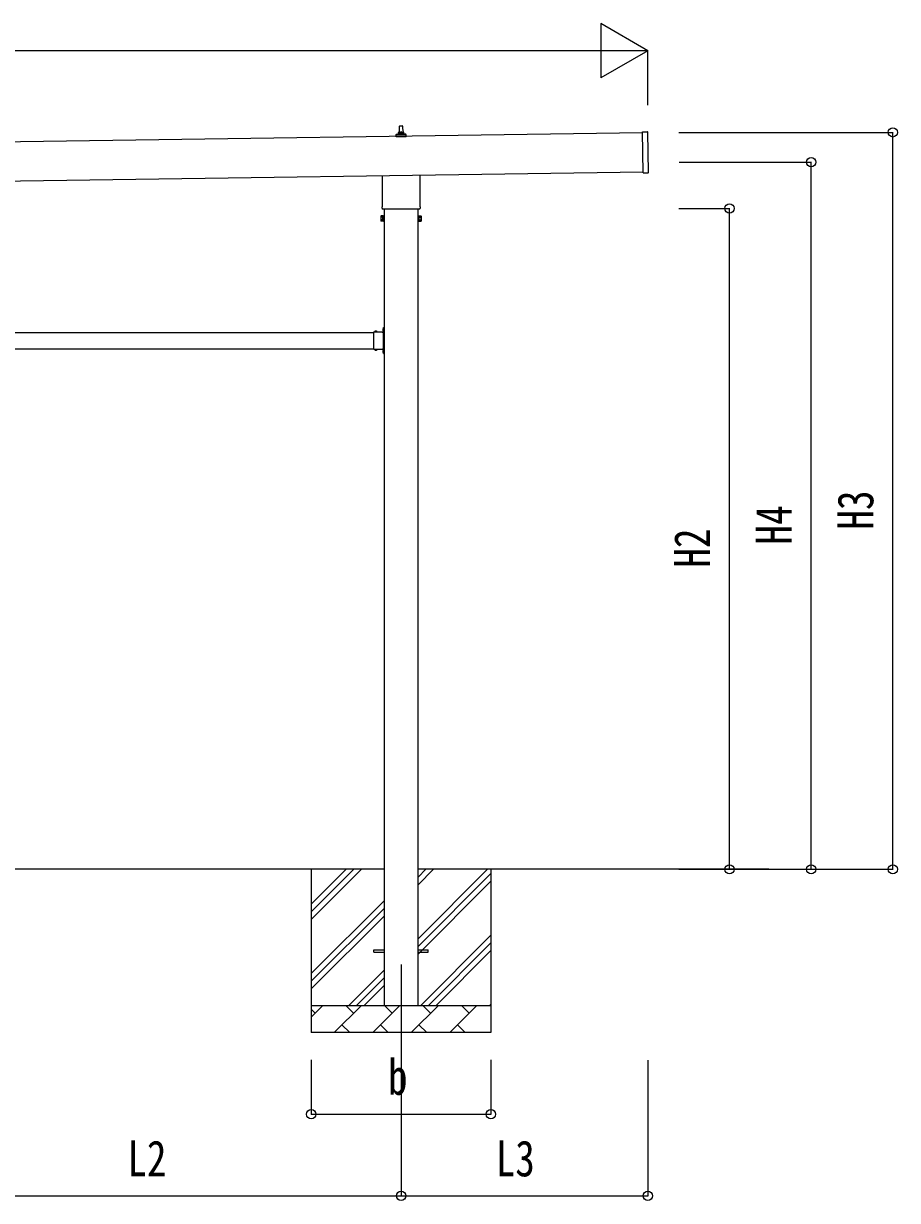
# Model space of a CAD drawing. Units: millimetres, scale not verified. Extents: x -16820 to 16820, y -11880 to 11880.
# Drawn here: x -543 to 2667, y -6077 to -1752 of the extents above; entities that cross this region are included whole.
import ezdxf
from ezdxf.enums import TextEntityAlignment as Align

# ---------------------------------------------------------------- set-up
doc = ezdxf.new("R2010")
doc.units = ezdxf.units.MM
doc.header["$LTSCALE"] = 50
for name, color, linetype in [('0-4_YKK_12', 2, 'Continuous'), ('0-5_YKK_13', 4, 'Continuous'), ('0-6_YKK_A1', 4, 'Continuous'), ('0-7_YKK_D', 6, 'Continuous')]:
    doc.layers.add(name, color=color, linetype=linetype)
doc.styles.add('ＭＳ ゴシック', font='')
doc.styles.get('ＭＳ ゴシック').set_extended_font_data('MS Gothic')

msp = doc.modelspace()

# ---------------------------------------------------------------- linework, layer by layer
at = {"layer": '0-4_YKK_12'}
msp.add_line((843.58, -5210), (843.58, -5710), dxfattribs=at)
at = {"layer": '0-5_YKK_13'}
for p, q in [((825.33, -2167.67), (825.33, -2159.95)), ((825.71, -2159.17), (861.45, -2159.17)), ((826.09, -2158.98), (832.81, -2157.35)), ((833.2, -2157.17), (853.96, -2157.17)), ((833.58, -2156.38), (833.58, -2152.17)), ((834.58, -2152.17), (852.58, -2152.17)), ((837.58, -2152.17), (838.31, -2128.64)), ((839.31, -2127.67), (847.85, -2127.67)), ((848.85, -2128.64), (849.58, -2152.17)), ((853.58, -2156.38), (853.58, -2152.17)), ((861.06, -2158.98), (854.34, -2157.35)), ((861.83, -2167.67), (861.83, -2159.95)), ((1730.41, -2150.38), (1749.41, -2150.11)), ((1732.56, -2300.36), (1730.41, -2150.38)), ((1752.54, -2299.08), (1750.42, -2151.09)), ((861.83, -2167.67), (825.33, -2167.67)), ((775.28, -2421.66), (775.28, -2311.01)), ((911.88, -2309.05), (911.88, -2421.66)), ((1732.56, -2300.36), (1751.55, -2300.09)), ((769.58, -2459.93), (770.34, -2458.61)), ((769.58, -2459.93), (769.58, -2476.93)), ((776.58, -2463.52), (770.34, -2463.52)), ((773.58, -2430.43), (773.58, -2424.93)), ((911.52, -2433.93), (775.64, -2433.93)), ((910.58, -2463.52), (916.82, -2463.52)), ((913.58, -2424.93), (913.58, -2430.43)), ((917.58, -2459.93), (916.82, -2458.61)), ((917.58, -2459.93), (917.58, -2476.93)), ((769.58, -2476.93), (770.34, -2478.24)), ((776.58, -2473.34), (770.34, -2473.34)), ((776.58, -2478.24), (770.34, -2478.24)), ((779.08, -2477.63), (776.58, -2477.63)), ((908.08, -2477.63), (910.58, -2477.63)), ((910.58, -2473.34), (916.82, -2473.34)), ((910.58, -2478.24), (916.82, -2478.24)), ((917.58, -2476.93), (916.82, -2478.24)), ((743.08, -2895.29), (743.08, -2884.9)), ((743.08, -2884.9), (779.48, -2884.9)), ((743.08, -2937.29), (743.08, -2896.71)), ((746.34, -2884.04), (746.34, -2884.2)), ((747.04, -2884.9), (755.11, -2884.9)), ((749.95, -2884.9), (748.63, -2882.24)), ((752.2, -2884.9), (753.53, -2882.24)), ((755.81, -2884.04), (755.81, -2884.2)), ((775.38, -2877), (781.08, -2877)), ((779.08, -2886.5), (776.08, -2886.5)), ((779.48, -2875.87), (776.82, -2874.55)), ((779.48, -2878.13), (776.82, -2879.45)), ((778.62, -2872.27), (778.78, -2872.27)), ((778.62, -2881.74), (778.78, -2881.74)), ((779.08, -2895.29), (779.08, -2888.5)), ((779.08, -2937.29), (779.08, -2896.71)), ((779.48, -2869.5), (781.08, -2869.5)), ((779.48, -2886.46), (779.48, -2869.5)), ((779.48, -2872.97), (779.48, -2881.04)), ((781.08, -2874), (779.48, -2874)), ((779.48, -2875), (781.08, -2875)), ((779.48, -2879), (781.08, -2879)), ((781.08, -2880), (779.48, -2880)), ((743.08, -2949.1), (743.08, -2938.71)), ((779.08, -2945.5), (779.08, -2938.71)), ((743.08, -2949.1), (779.48, -2949.1)), ((746.34, -2949.96), (746.34, -2949.8)), ((747.04, -2949.1), (755.11, -2949.1)), ((749.95, -2949.1), (748.63, -2951.76)), ((752.2, -2949.1), (753.53, -2951.76)), ((755.81, -2949.96), (755.81, -2949.8)), ((776.08, -2947.5), (779.08, -2947.5)), ((779.48, -2955.87), (776.82, -2954.55)), ((779.48, -2958.13), (776.82, -2959.45)), ((778.62, -2952.27), (778.78, -2952.27)), ((778.62, -2961.74), (778.78, -2961.74)), ((779.48, -2964.5), (779.48, -2947.54)), ((779.48, -2952.97), (779.48, -2961.04)), ((779.48, -2955), (781.08, -2955)), ((779.48, -2959), (781.08, -2959)), ((779.48, -2964.5), (781.08, -2964.5)), ((743.58, -5155.5), (781.08, -5155.5)), ((743.58, -5164.5), (743.58, -5155.5)), ((743.58, -5164.5), (781.08, -5164.5)), ((906.08, -5155.5), (943.58, -5155.5)), ((906.08, -5164.5), (943.58, -5164.5)), ((943.58, -5164.5), (943.58, -5155.5))]:
    msp.add_line(p, q, dxfattribs=at)
for points in [[(776.58, -2478.24), (776.58, -2458.61), (770.34, -2458.61)], [(776.58, -2477.63), (776.58, -2459.23), (779.08, -2459.23)], [(910.58, -2477.63), (910.58, -2459.23), (908.08, -2459.23)], [(910.58, -2478.24), (910.58, -2458.61), (916.82, -2458.61)], [(779.08, -2888.5), (776.08, -2888.5), (776.08, -2884.9)], [(781.08, -2884.5), (781.08, -2878.5), (781.08, -2875.5), (781.08, -2869.5)], [(779.08, -2945.5), (776.08, -2945.5), (776.08, -2949.1)], [(781.08, -2964.5), (781.08, -2958.5), (781.08, -2955.5), (781.08, -2949.5)]]:
    msp.add_lwpolyline(points, dxfattribs=at)
for points in [[(779.08, -2478.93), (779.08, -2457.93), (781.08, -2457.93), (781.08, -2478.93)], [(908.08, -2478.93), (908.08, -2457.93), (906.08, -2457.93), (906.08, -2478.93)]]:
    msp.add_lwpolyline(points, close=True, dxfattribs=at)
for centre, radius, start, end in [((826.33, -2159.95), 1, 103.62699, 180), ((832.58, -2156.38), 1, 283.62699, 0), ((837.66, -2152.8), 4.13, 90, 171.17633), ((834.58, -2153.17), 1, 90, 180), ((839.31, -2128.67), 1, 90, 178.60509), ((846.91, -2152.17), 4.83, 133.60282, 180), ((840.25, -2152.17), 4.83, 0, 46.39718), ((847.85, -2128.67), 1, 1.39491, 90), ((849.49, -2152.8), 4.13, 8.82367, 90), ((852.58, -2153.17), 1, 0, 90), ((854.58, -2156.38), 1, 180, 256.37301), ((860.83, -2159.95), 1, 0, 76.37301), ((1749.42, -2151.11), 1, 0.81845, 90.81845), ((1751.54, -2299.09), 1, 270.81845, 0.81845), ((777.58, -2424.93), 4, 125.09963, 180), ((909.58, -2424.93), 4, 0, 54.90037), ((773.92, -2461.07), 4.34, 145.61575, 214.38425), ((785.82, -2468.43), 16.24, 162.41205, 197.58795), ((777.58, -2430.43), 4, 180, 194.47751), ((777.58, -2430.43), 4, 194.47751, 241.04498), ((909.58, -2430.43), 4, 298.95502, 345.52249), ((909.58, -2430.43), 4, 345.52249, 0), ((913.23, -2461.07), 4.34, 325.61575, 34.38425), ((901.34, -2468.43), 16.24, 342.41205, 17.58795), ((773.92, -2475.79), 4.34, 145.61575, 214.38425), ((913.23, -2475.79), 4.34, 325.61575, 34.38425), ((742.38, -2896), 1, 314.427, 45.573), ((747.04, -2884.2), 0.7, 180, 270), ((747.21, -2884.04), 0.862, 129.12355, 180), ((751.08, -2888.8), 7, 90, 129.12355), ((751.08, -2888.8), 7, 50.87645, 90), ((755.11, -2884.2), 0.7, 270, 0), ((754.95, -2884.04), 0.862, 0, 50.87645), ((783.38, -2877), 7, 140.87645, 180), ((783.38, -2877), 7, 180, 219.12355), ((778.62, -2873.13), 0.862, 90, 140.87645), ((778.62, -2880.87), 0.862, 219.12355, 270), ((778.78, -2872.97), 0.7, 0, 90), ((778.78, -2881.04), 0.7, 270, 0), ((779.78, -2896), 1, 134.427, 225.573), ((779.08, -2884.5), 2, 270, 0), ((742.38, -2938), 1, 314.427, 45.573), ((779.78, -2938), 1, 134.427, 225.573), ((747.04, -2949.8), 0.7, 90, 180), ((747.21, -2949.96), 0.862, 180, 230.87645), ((751.08, -2945.2), 7, 230.87645, 270), ((751.08, -2945.2), 7, 270, 309.12355), ((755.11, -2949.8), 0.7, 0, 90), ((754.95, -2949.96), 0.862, 309.12355, 0), ((783.38, -2957), 7, 140.87645, 180), ((783.38, -2957), 7, 180, 219.12355), ((778.62, -2953.13), 0.862, 90, 140.87645), ((778.62, -2960.87), 0.862, 219.12355, 270), ((778.78, -2952.97), 0.7, 0, 90), ((778.78, -2961.04), 0.7, 270, 0), ((779.08, -2949.5), 2, 0, 90)]:
    msp.add_arc(centre, radius, start, end, dxfattribs=at)
at = {"layer": '0-6_YKK_A1'}
for p, q in [((-9053.52, -2306.37), (1730.44, -2152.38)), ((-9051.45, -2451.39), (1732.51, -2297.33)), ((781.08, -2433.93), (781.08, -5360)), ((906.08, -5360), (906.08, -2433.93)), ((-855.92, -2887), (743.08, -2887)), ((-855.92, -2947), (743.08, -2947)), ((776.08, -2947), (780.58, -2947)), ((781.08, -4860), (-893.92, -4860)), ((513.58, -4860), (513.58, -5460)), ((513.58, -5045.05), (698.63, -4860)), ((513.58, -5016.77), (670.35, -4860)), ((513.58, -4988.48), (642.06, -4860)), ((2194.46, -4860), (906.08, -4860)), ((906.08, -5115.1), (1161.18, -4860)), ((906.08, -4917.11), (963.19, -4860)), ((906.08, -4888.82), (934.9, -4860)), ((906.08, -5143.38), (1173.58, -4875.88)), ((1173.58, -4860), (1173.58, -5460)), ((906.08, -5171.67), (1173.58, -4904.17)), ((513.58, -5243.04), (781.08, -4975.54)), ((513.58, -5271.32), (781.08, -5003.82)), ((513.58, -5299.61), (781.08, -5032.11)), ((915.74, -5360), (1173.58, -5102.16)), ((944.02, -5360), (1173.58, -5130.44)), ((972.3, -5360), (1173.58, -5158.73)), ((651.18, -5360), (781.08, -5230.1)), ((679.46, -5360), (781.08, -5258.38)), ((707.75, -5360), (781.08, -5286.67)), ((513.58, -5360), (1173.58, -5360)), ((513.58, -5402.89), (556.47, -5360)), ((597.89, -5460), (697.89, -5360)), ((669.34, -5388.55), (640.79, -5360)), ((739.32, -5460), (839.32, -5360)), ((810.76, -5388.55), (782.21, -5360)), ((880.74, -5460), (980.74, -5360)), ((952.18, -5388.55), (923.63, -5360)), ((1022.16, -5460), (1122.16, -5360)), ((1093.6, -5388.55), (1065.05, -5360)), ((1170.29, -5360), (1173.58, -5356.72)), ((527.92, -5388.55), (513.58, -5374.21)), ((626.45, -5431.45), (655, -5460)), ((767.87, -5431.45), (796.42, -5460)), ((909.29, -5431.45), (937.84, -5460)), ((1050.71, -5431.45), (1079.26, -5460)), ((1173.58, -5460), (513.58, -5460))]:
    msp.add_line(p, q, dxfattribs=at)
msp.add_lwpolyline([(776.08, -2887), (780.58, -2887), (780.58, -2947)], dxfattribs=at)
at = {"layer": '0-7_YKK_D'}
for p, q in [((1750, -1851.89), (1576.8, -1751.89)), ((1576.8, -1751.89), (1576.8, -1951.89)), ((1550, -1851.89), (-8871.01, -1851.89)), ((1750, -1851.89), (1403.59, -1851.89)), ((1750, -1851.89), (1576.8, -1951.89)), ((1750, -2052.09), (1750, -1850.89)), ((1863.98, -2151.89), (2651, -2151.89)), ((2650, -4860), (2650, -2151.89)), ((1864.98, -2261.43), (2351, -2261.43)), ((2350, -4860), (2350, -2261.43)), ((1863.98, -2431.43), (2051, -2431.43)), ((2050, -4860), (2050, -2431.43)), ((1863.98, -4860), (2051, -4860)), ((1864.98, -4860), (2351, -4860)), ((1865.98, -4860), (2651, -4860)), ((513.58, -5560), (513.58, -5761)), ((843.58, -5560), (843.58, -6061)), ((843.58, -5560), (843.58, -6061)), ((1173.58, -5560), (1173.58, -5761)), ((1750, -5561), (1750, -6061)), ((513.58, -5760), (1173.58, -5760)), ((-956.42, -6060), (843.58, -6060)), ((843.58, -6060), (1750, -6060))]:
    msp.add_line(p, q, dxfattribs=at)
for centre in [(2650, -2151.89), (2350, -2261.43), (2050, -2431.43), (2050, -4860), (2350, -4860), (2650, -4860), (513.58, -5760), (1173.58, -5760), (843.58, -6060), (843.58, -6060), (1750, -6060)]:
    msp.add_circle(centre, 17, dxfattribs=at)

# ---------------------------------------------------------------- texts
at = {"layer": '0-7_YKK_D', "style": 'ＭＳ ゴシック', "width": 0.8}
for s, p in [('H3', (2618, -3611.55)), ('H4', (2318, -3666.31)), ('H2', (2018, -3751.31))]:
    msp.add_text(s, height=132, rotation=90, dxfattribs=at).set_placement(p, align=Align.BOTTOM_LEFT)
for s, p in [('b', (795.58, -5728)), ('L2', (-162.02, -6028)), ('L3', (1191.19, -6028))]:
    msp.add_text(s, height=132, dxfattribs=at).set_placement(p, align=Align.BOTTOM_LEFT)

doc.saveas('drawing.dxf')
